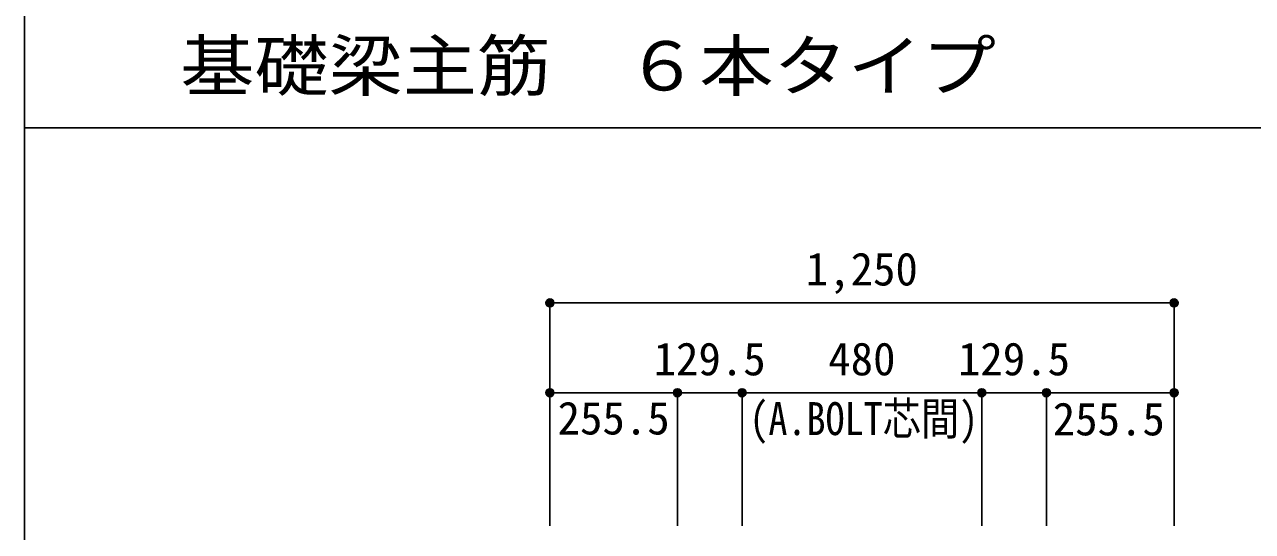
# Model space of a CAD drawing. Units: millimetres at full size, sheet at 1:30. Extents: x -5973 to 5954, y -4195 to 4201.
# Drawn here: x -5973 to -3514, y -1031 to -15 of the extents above; entities that cross this region are included whole.
import ezdxf
from ezdxf.enums import TextEntityAlignment as Align

# ---------------------------------------------------------------- set-up
doc = ezdxf.new("R2010")
doc.units = ezdxf.units.MM
doc.header["$LTSCALE"] = 30
doc.header["$PDMODE"] = 32
doc.header["$PDSIZE"] = 15
for name, color, linetype in [('0-7_文字', 4, 'Continuous'), ('0-D_寸法', 4, 'Continuous'), ('6-7_文字', 7, 'Continuous'), ('F-0_枠', 6, 'Continuous')]:
    doc.layers.add(name, color=color, linetype=linetype)
doc.styles.add('ＭＳ ゴシック', font='')
doc.styles.get('ＭＳ ゴシック').set_extended_font_data('MS Gothic')

msp = doc.modelspace()

# ---------------------------------------------------------------- linework, layer by layer
at = {"layer": '0-D_寸法'}
for p, q in [((-4920.8, -572.85), (-3670.8, -572.85)), ((-4920.8, -572.85), (-4920.8, -752.85)), ((-4920.8, -572.85), (-4920.8, -752.85)), ((-4920.8, -572.85), (-3670.8, -572.85)), ((-3670.8, -572.85), (-3670.8, -752.85)), ((-4920.8, -752.85), (-4665.3, -752.85)), ((-4920.8, -752.85), (-4920.8, -1019.89)), ((-4665.3, -752.85), (-4665.3, -1019.89)), ((-4665.3, -752.85), (-4535.8, -752.85)), ((-4535.8, -752.85), (-4535.8, -1019.89)), ((-4535.8, -752.85), (-4055.8, -752.85)), ((-4055.8, -752.85), (-4055.8, -1019.89)), ((-4055.8, -752.85), (-3926.3, -752.85)), ((-3926.3, -752.85), (-3926.3, -1019.89)), ((-3926.3, -752.85), (-3670.8, -752.85)), ((-3670.8, -752.85), (-3670.8, -1019.89)), ((-3670.8, -752.85), (-3670.8, -1019.89))]:
    msp.add_line(p, q, dxfattribs=at)
for centre, radius in [((-4920.8, -572.85), 8), ((-3670.8, -572.85), 8), ((-4920.8, -572.85), 7.2), ((-4920.8, -572.85), 6.4), ((-4920.8, -572.85), 5.6), ((-4920.8, -572.85), 4.8), ((-4920.8, -572.85), 4), ((-4920.8, -572.85), 3.2), ((-4920.8, -572.85), 2.4), ((-4920.8, -572.85), 1.6), ((-4920.8, -572.85), 0.8), ((-3670.8, -572.85), 7.2), ((-3670.8, -572.85), 6.4), ((-3670.8, -572.85), 5.6), ((-3670.8, -572.85), 4.8), ((-3670.8, -572.85), 4), ((-3670.8, -572.85), 3.2), ((-3670.8, -572.85), 2.4), ((-3670.8, -572.85), 1.6), ((-3670.8, -572.85), 0.8), ((-4920.8, -752.85), 8), ((-4920.8, -752.85), 7.2), ((-4920.8, -752.85), 6.4), ((-4920.8, -752.85), 5.6), ((-4920.8, -752.85), 4.8), ((-4920.8, -752.85), 4), ((-4920.8, -752.85), 3.2), ((-4920.8, -752.85), 2.4), ((-4920.8, -752.85), 1.6), ((-4920.8, -752.85), 0.8), ((-4665.3, -752.85), 8), ((-4665.3, -752.85), 7.2), ((-4665.3, -752.85), 6.4), ((-4665.3, -752.85), 5.6), ((-4665.3, -752.85), 4.8), ((-4665.3, -752.85), 4), ((-4665.3, -752.85), 3.2), ((-4665.3, -752.85), 2.4), ((-4665.3, -752.85), 1.6), ((-4665.3, -752.85), 0.8), ((-4535.8, -752.85), 8), ((-4535.8, -752.85), 7.2), ((-4535.8, -752.85), 6.4), ((-4535.8, -752.85), 5.6), ((-4535.8, -752.85), 4.8), ((-4535.8, -752.85), 4), ((-4535.8, -752.85), 3.2), ((-4535.8, -752.85), 2.4), ((-4535.8, -752.85), 1.6), ((-4535.8, -752.85), 0.8), ((-4055.8, -752.85), 8), ((-4055.8, -752.85), 7.2), ((-4055.8, -752.85), 6.4), ((-4055.8, -752.85), 5.6), ((-4055.8, -752.85), 4.8), ((-4055.8, -752.85), 4), ((-4055.8, -752.85), 3.2), ((-4055.8, -752.85), 2.4), ((-4055.8, -752.85), 1.6), ((-4055.8, -752.85), 0.8), ((-3926.3, -752.85), 8), ((-3926.3, -752.85), 7.2), ((-3926.3, -752.85), 6.4), ((-3926.3, -752.85), 5.6), ((-3926.3, -752.85), 4.8), ((-3926.3, -752.85), 4), ((-3926.3, -752.85), 3.2), ((-3926.3, -752.85), 2.4), ((-3926.3, -752.85), 1.6), ((-3926.3, -752.85), 0.8), ((-3670.8, -752.85), 8), ((-3670.8, -752.85), 7.2), ((-3670.8, -752.85), 6.4), ((-3670.8, -752.85), 5.6), ((-3670.8, -752.85), 4.8), ((-3670.8, -752.85), 4), ((-3670.8, -752.85), 3.2), ((-3670.8, -752.85), 2.4), ((-3670.8, -752.85), 1.6), ((-3670.8, -752.85), 0.8)]:
    msp.add_circle(centre, radius, dxfattribs=at)
at = {"layer": '0-D_寸法', "color": 7}
for p in [(-4920.8, -572.85), (-3670.8, -572.85), (-4920.8, -752.85), (-4665.3, -752.85), (-4535.8, -752.85), (-4055.8, -752.85), (-3926.3, -752.85), (-3670.8, -752.85)]:
    msp.add_point(p, dxfattribs=at)
at = {"layer": 'F-0_枠'}
msp.add_line((-5972.88, 4201.15), (-5972.88, -4195.24), dxfattribs=at)
at = {"layer": 'F-0_枠', "color": 2}
msp.add_line((-5972.88, -222.05), (3723.6, -222.05), dxfattribs=at)

# ---------------------------------------------------------------- texts
at = {"layer": '0-7_文字', "style": 'ＭＳ ゴシック', "width": 0.85}
msp.add_text('(A.BOLT芯間)', height=65.98, dxfattribs=at).set_placement((-4521.31, -857.62), align=Align.BOTTOM_LEFT)
at = {"layer": '0-D_寸法', "style": 'ＭＳ ゴシック'}
for s, p in [('1,250', (-4408.3, -557.85)), ('129.5', (-4713.05, -737.85)), ('480', (-4363.3, -737.85)), ('129.5', (-4103.55, -737.85)), ('255.5', (-4905.33, -856.43)), ('255.5', (-3913.67, -858.17))]:
    msp.add_text(s, height=65.98, dxfattribs=at).set_placement(p, align=Align.BOTTOM_LEFT)
at = {"layer": '6-7_文字', "color": 2, "style": 'ＭＳ ゴシック', "width": 1.1}
msp.add_text('\u3000\u3000基礎梁主筋\u3000６本タイプ', height=98.97, dxfattribs=at).set_placement((-5957.88, -177.05), align=Align.BOTTOM_LEFT)

doc.saveas('drawing.dxf')
